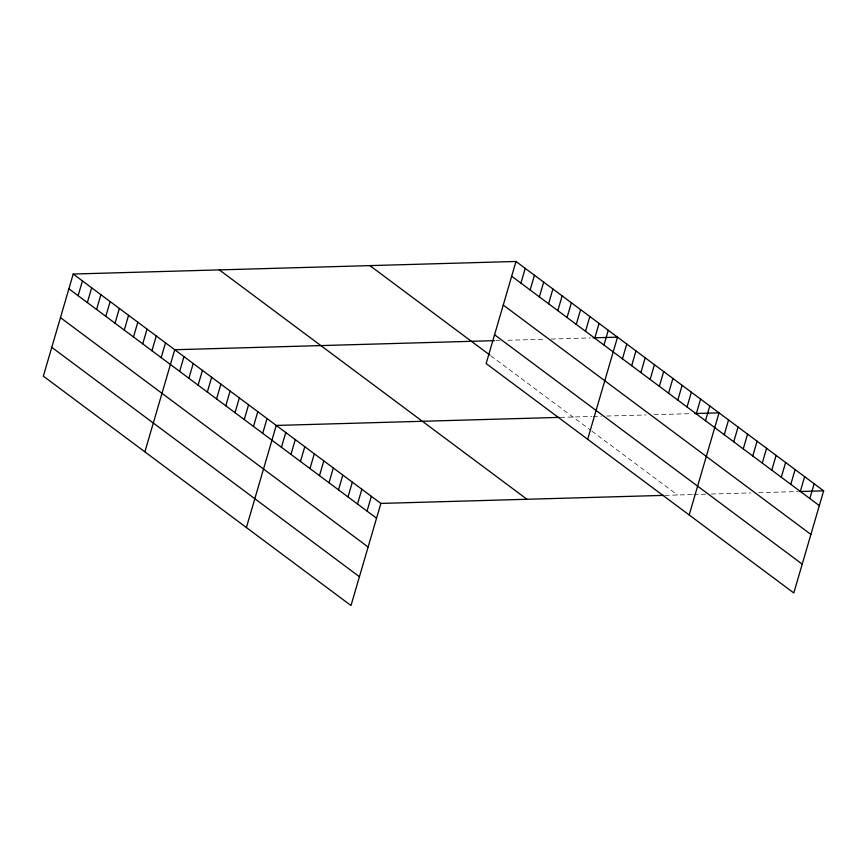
<?xml version="1.0" encoding="UTF-8"?>
<svg xmlns="http://www.w3.org/2000/svg" width="867" height="867" viewBox="0 0 867 867"><rect width="100%" height="100%" fill="white"/><g stroke="black" fill="none" stroke-linecap="round" stroke-linejoin="round"><path stroke-width="0.65" stroke-dasharray="4.33 3.25" d="M495.751 340.612L499.815 340.503M507.932 340.276L544.465 339.235M551.228 339.04L590.46 337.924M560.385 417.363L591.868 416.463M593.223 416.431L601.34 416.193M606.748 416.041L645.991 414.925M654.108 414.697L691.985 413.624M664.989 495.35L692.419 494.569M693.763 494.537L705.944 494.19M711.352 494.027L750.594 492.922M758.712 492.684L797.943 491.567M490.885 355.838L590.893 430.4M591.944 431.181L677.528 494.992"/><path stroke-width="1.3" d="M73.207 274.037L43.35 376.159L351.005 605.534L380.862 503.424L73.207 274.037L515.995 261.466L823.65 490.841L793.793 592.963L486.138 363.576L515.995 261.466M78.128 295.69L82.441 280.919M87.35 302.572L91.674 287.801M96.584 309.454L100.897 294.682M105.807 316.336L110.131 301.564M115.04 323.218L119.364 308.446M124.274 330.099L128.587 315.328M133.496 336.981L137.82 322.21M142.73 343.863L147.043 329.092M151.963 350.745L156.277 335.973M161.186 357.627L165.51 342.855M144.876 451.859L174.733 349.737L494.407 340.655M179.653 371.39L183.967 356.619M188.876 378.272L193.2 363.501M198.109 385.154L202.423 370.382M207.343 392.036L211.656 377.264M216.566 398.918L220.89 384.146M225.799 405.799L230.113 391.028M235.022 412.67L239.346 397.91M244.256 419.552L248.58 404.791M253.489 426.434L257.802 411.673M262.712 433.316L267.036 418.555M246.401 527.548L276.259 425.437L559.128 417.395M281.45 447.296L285.774 432.525M290.965 454.384L295.279 439.612M300.47 461.472L304.794 446.7M309.985 468.559L314.298 453.799M319.49 475.647L323.814 460.886M329.005 482.746L333.318 467.974M338.509 489.833L342.833 475.062M348.025 496.921L352.338 482.15M357.529 504.009L361.853 489.248M367.044 511.097L371.358 496.336M520.904 283.108L525.229 268.347M530.138 289.99L534.451 275.218M539.361 296.872L543.685 282.1M548.594 303.753L552.908 288.982M557.828 310.635L562.141 295.864M567.051 317.517L571.375 302.746M576.284 324.399L580.597 309.627M585.518 331.281L589.831 316.509M594.74 338.163L599.064 323.391M603.974 345.044L608.287 330.273M587.663 439.276L617.521 337.155L593.169 337.848M622.43 358.808L626.754 344.036M631.664 365.69L635.977 350.918M640.886 372.572L645.211 357.8M650.12 379.453L654.444 364.682M659.353 386.335L663.667 371.564M668.576 393.217L672.9 378.445M677.81 400.099L682.123 385.327M687.043 406.981L691.357 392.209M696.266 413.852L700.59 399.091M705.5 420.733L709.813 405.973M689.189 514.965L719.046 412.855L694.695 413.548M724.238 434.714L728.551 419.942M733.742 441.802L738.066 427.03M743.257 448.889L747.571 434.118M752.762 455.977L757.086 441.216M762.277 463.065L766.591 448.304M771.782 470.163L776.106 455.392M781.297 477.251L785.61 462.479M790.802 484.339L795.126 469.567M800.317 491.426L804.63 476.666M809.821 498.514L814.146 483.753M380.862 503.424L663.732 495.382M799.298 491.535L823.65 490.841M511.671 276.226L819.337 505.613M503.25 305.054L810.905 534.43M494.558 334.749L802.213 564.135M369.873 265.616L489.866 355.069M219.329 269.886L526.984 499.273M68.894 288.809L376.549 518.195M60.462 317.636L368.117 547.012M51.782 347.331L359.437 576.718"/></g></svg>
